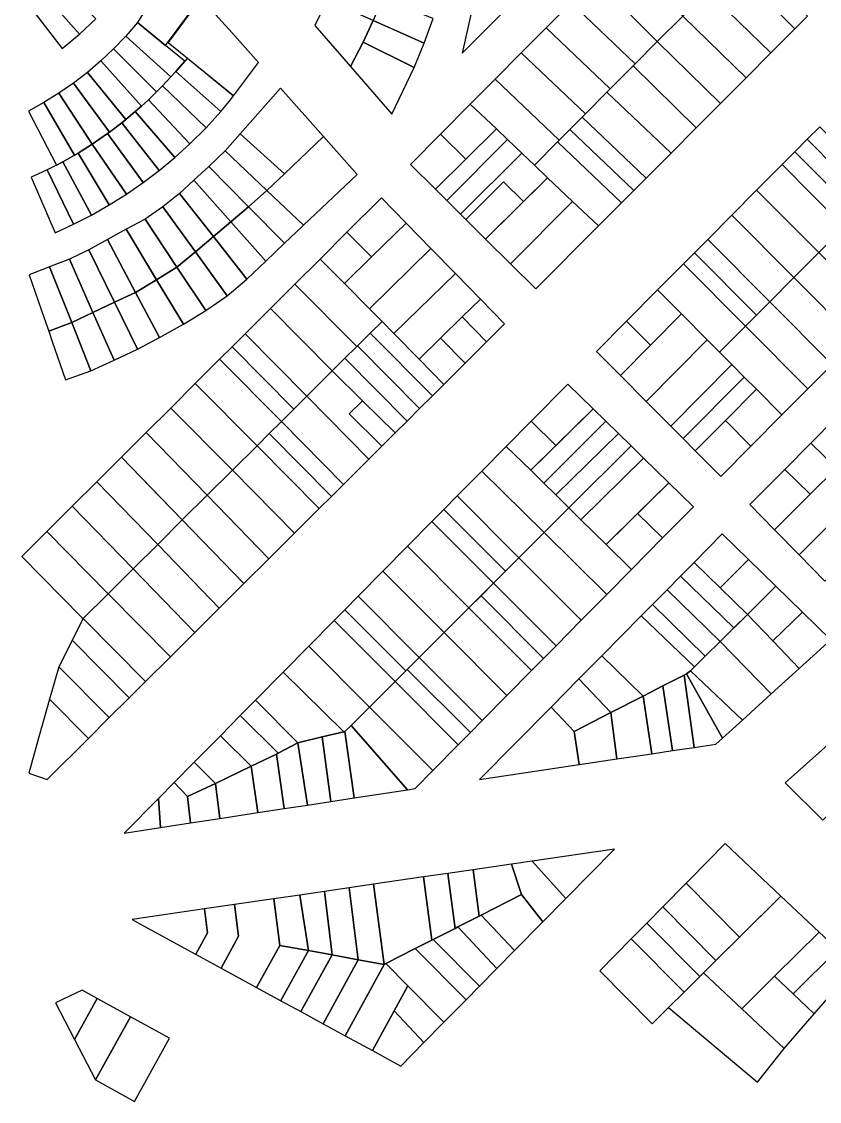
# Model space of a CAD drawing. Header units: metres. Extents: x 263639 to 269142, y 7370519 to 7372711.
# Drawn here: x 263639.7 to 263955.9, y 7370536 to 7370963.9 of the extents above; entities that cross this region are included whole.
import ezdxf

# ---------------------------------------------------------------- set-up
doc = ezdxf.new("R2010")
doc.units = ezdxf.units.M
doc.layers.add('LOTE', color=7, linetype='Continuous')

msp = doc.modelspace()

# ---------------------------------------------------------------- linework, layer by layer
at = {"layer": 'LOTE', "color": 7}
for points in [[(263814.3, 7370951.43), (263850.62, 7370987.85), (263836.13, 7371001.97), (263827.54, 7371010.34), (263827.54, 7371010.34), (263827.54, 7371010.34), (263814.3, 7370951.43)], [(263891.64, 7370956), (263901.72, 7370966.12), (263876.66, 7370990.57), (263867.03, 7370980.89), (263891.64, 7370956)], [(263946.21, 7370961.1), (263951.15, 7370966.05), (263926.23, 7370990.74), (263921.25, 7370985.74), (263946.21, 7370961.1)], [(263685.55, 7370963.51), (263696.72, 7370954.4), (263710.64, 7370973.25), (263699.36, 7370985.78), (263685.55, 7370963.51)], [(263936.62, 7370951.48), (263946.21, 7370961.1), (263921.25, 7370985.74), (263911.52, 7370975.97), (263936.62, 7370951.48)], [(263662.68, 7370958.88), (263669.14, 7370965.06), (263650.13, 7370983.52), (263645.07, 7370978.68), (263662.68, 7370958.88)], [(263882.88, 7370947.19), (263891.64, 7370956), (263867.03, 7370980.89), (263857.49, 7370971.31), (263882.88, 7370947.19)], [(263655.78, 7370953.19), (263662.68, 7370958.88), (263645.07, 7370978.68), (263644.18, 7370977.9), (263639.67, 7370974.23), (263655.78, 7370953.19)], [(263926.81, 7370941.64), (263936.62, 7370951.48), (263911.52, 7370975.97), (263901.72, 7370966.12), (263926.81, 7370941.64)], [(263705.41, 7370949.42), (263710.6, 7370945.19), (263711.14, 7370944.75), (263712.38, 7370943.74), (263713.54, 7370942.79), (263719.12, 7370938.25), (263723.72, 7370934.5), (263733.63, 7370947.74), (263721.93, 7370960.72), (263718.87, 7370964.12), (263715.47, 7370967.89), (263710.72, 7370973.17), (263697.78, 7370955.64), (263705.41, 7370949.42)], [(263775.04, 7370955.75), (263779.07, 7370964.31), (263760.8, 7370972.44), (263755.94, 7370962.3), (263769.97, 7370946.16), (263775.04, 7370955.75)], [(263802.82, 7370965.12), (263782.73, 7370973.04), (263779.07, 7370964.31), (263799.2, 7370955.36), (263802.82, 7370965.12)], [(263873, 7370937.27), (263882.01, 7370946.32), (263882.88, 7370947.19), (263857.49, 7370971.31), (263847.61, 7370961.39), (263873, 7370937.27)], [(263680.99, 7370958.2), (263698.87, 7370942.04), (263700.77, 7370944.18), (263704.36, 7370948.18), (263696.72, 7370954.4), (263685.55, 7370963.51), (263680.99, 7370958.2)], [(263799.2, 7370955.36), (263779.07, 7370964.31), (263775.04, 7370955.75), (263795.24, 7370945.71), (263799.2, 7370955.36)], [(263916.73, 7370931.52), (263926.81, 7370941.64), (263901.72, 7370966.12), (263891.64, 7370956), (263916.73, 7370931.52), (263916.73, 7370931.52)], [(263676.16, 7370953.13), (263693.19, 7370936.08), (263695.58, 7370938.51), (263698.87, 7370942.04), (263680.99, 7370958.2), (263676.16, 7370953.13)], [(263863.13, 7370927.36), (263871.67, 7370935.93), (263873, 7370937.27), (263847.61, 7370961.39), (263837.73, 7370951.47), (263863.13, 7370927.36)], [(263795.24, 7370945.71), (263775.04, 7370955.75), (263769.97, 7370946.16), (263786.47, 7370927.18), (263795.24, 7370945.71)], [(263882.01, 7370946.32), (263907, 7370921.75), (263916.73, 7370931.52), (263891.64, 7370956), (263882.88, 7370947.19), (263882.01, 7370946.32)], [(263671.09, 7370948.31), (263687.22, 7370930.41), (263689.94, 7370932.91), (263693.19, 7370936.08), (263676.16, 7370953.13), (263671.09, 7370948.31)], [(263852.79, 7370916.97), (263856.97, 7370921.17), (263861.82, 7370926.04), (263863.13, 7370927.36), (263837.73, 7370951.47), (263827.4, 7370941.09), (263852.79, 7370916.97)], [(263665.77, 7370943.76), (263680.97, 7370925.06), (263684.75, 7370928.22), (263687.22, 7370930.41), (263671.09, 7370948.31), (263665.77, 7370943.76)], [(263705.45, 7370949.38), (263700.79, 7370944.16), (263718.67, 7370928.24), (263721.96, 7370932.21), (263723.72, 7370934.5), (263705.49, 7370949.35), (263705.45, 7370949.38)], [(263871.67, 7370935.93), (263897.08, 7370911.8), (263907, 7370921.75), (263882.01, 7370946.32), (263873, 7370937.27), (263871.67, 7370935.93)], [(263660.23, 7370939.48), (263674.45, 7370920.03), (263679.35, 7370923.76), (263680.97, 7370925.06), (263665.77, 7370943.76), (263660.23, 7370939.48)], [(263718.67, 7370928.24), (263700.77, 7370944.18), (263698.87, 7370942.04), (263695.58, 7370938.51), (263712.78, 7370921.8), (263718.67, 7370928.24)], [(263827.85, 7370921.36), (263832.2, 7370917.22), (263838, 7370911.72), (263838, 7370911.72), (263842.91, 7370907.05), (263852.03, 7370916.21), (263852.79, 7370916.97), (263827.4, 7370941.09), (263817.52, 7370931.17), (263827.85, 7370921.36)], [(263654.47, 7370935.49), (263667.69, 7370915.34), (263667.69, 7370915.34), (263673.77, 7370919.53), (263674.45, 7370920.03), (263660.23, 7370939.48), (263654.47, 7370935.49)], [(263712.78, 7370921.8), (263695.58, 7370938.51), (263693.19, 7370936.08), (263689.94, 7370932.91), (263706.42, 7370915.46), (263712.78, 7370921.8)], [(263743.86, 7370903.64), (263759.36, 7370918.4), (263759.36, 7370918.4), (263742.33, 7370937.52), (263726.25, 7370919.38), (263743.86, 7370903.64)], [(263648.52, 7370931.81), (263660.69, 7370911), (263662.09, 7370911.83), (263667.69, 7370915.34), (263654.47, 7370935.49), (263648.52, 7370931.81)], [(263706.42, 7370915.46), (263689.94, 7370932.91), (263687.22, 7370930.41), (263684.75, 7370928.22), (263700.45, 7370910.07), (263706.42, 7370915.46)], [(263861.82, 7370926.04), (263887.23, 7370901.91), (263897.08, 7370911.8), (263871.67, 7370935.93), (263863.13, 7370927.36), (263861.82, 7370926.04)], [(263642.39, 7370928.43), (263653.48, 7370907.03), (263656, 7370908.37), (263660.69, 7370911), (263648.52, 7370931.81), (263642.39, 7370928.43)], [(263700.45, 7370910.07), (263684.75, 7370928.22), (263680.97, 7370925.06), (263679.35, 7370923.76), (263694.25, 7370904.94), (263700.45, 7370910.07)], [(263815.72, 7370909.38), (263827.85, 7370921.36), (263817.52, 7370931.17), (263805.71, 7370919.31), (263815.72, 7370909.38)], [(263856.97, 7370921.17), (263882.38, 7370897.04), (263887.23, 7370901.91), (263861.82, 7370926.04), (263856.97, 7370921.17)], [(263687.84, 7370900.09), (263673.77, 7370919.53), (263667.69, 7370915.34), (263681.22, 7370895.52), (263687.84, 7370900.09)], [(263694.25, 7370904.94), (263679.35, 7370923.76), (263674.45, 7370920.03), (263673.77, 7370919.53), (263687.84, 7370900.09), (263694.25, 7370904.94)], [(263808.24, 7370892.98), (263832.2, 7370917.22), (263827.85, 7370921.36), (263815.72, 7370909.38), (263803.69, 7370897.5), (263808.24, 7370892.98)], [(263852.03, 7370916.21), (263877.44, 7370892.08), (263882.38, 7370897.04), (263856.97, 7370921.17), (263852.79, 7370916.97), (263852.03, 7370916.21)], [(263951.05, 7370917.26), (263975.65, 7370892.53), (263980.64, 7370897.54), (263956.03, 7370922.27), (263951.05, 7370917.26)], [(263681.22, 7370895.52), (263667.69, 7370915.34), (263667.69, 7370915.34), (263662.09, 7370911.83), (263674.41, 7370891.24), (263681.22, 7370895.52)], [(263736.87, 7370896.99), (263743.86, 7370903.64), (263726.25, 7370919.38), (263720.34, 7370912.72), (263736.87, 7370896.99)], [(263772.73, 7370903.36), (263759.36, 7370918.4), (263743.86, 7370903.64), (263736.87, 7370896.99), (263751.36, 7370883.19), (263772.73, 7370903.36)], [(263805.71, 7370919.31), (263793.78, 7370907.33), (263803.69, 7370897.5), (263815.72, 7370909.38), (263805.71, 7370919.31)], [(263813.66, 7370887.6), (263838, 7370911.72), (263832.2, 7370917.22), (263808.24, 7370892.98), (263813.66, 7370887.6)], [(263842.91, 7370907.05), (263848.18, 7370902.05), (263858.05, 7370892.67), (263868.31, 7370882.93), (263877.44, 7370892.08), (263852.03, 7370916.21), (263842.91, 7370907.05)], [(263946.12, 7370912.3), (263970.71, 7370887.57), (263975.65, 7370892.53), (263951.05, 7370917.26), (263946.12, 7370912.3)], [(263674.41, 7370891.24), (263662.09, 7370911.83), (263660.69, 7370911), (263656, 7370908.37), (263667.42, 7370887.26), (263674.41, 7370891.24)], [(263729.65, 7370890.56), (263736.87, 7370896.99), (263736.87, 7370896.99), (263720.34, 7370912.72), (263720.34, 7370912.72), (263713.93, 7370906.55), (263729.65, 7370890.56)], [(263815.77, 7370885.51), (263830.73, 7370900.36), (263838.58, 7370892.57), (263848.18, 7370902.05), (263842.91, 7370907.05), (263838, 7370911.72), (263813.66, 7370887.6), (263815.77, 7370885.51)], [(263941.08, 7370907.23), (263965.68, 7370882.51), (263970.71, 7370887.57), (263946.12, 7370912.3), (263941.08, 7370907.23)], [(263667.42, 7370887.26), (263656, 7370908.37), (263653.48, 7370907.03), (263649.78, 7370905.17), (263660.27, 7370883.58), (263667.42, 7370887.26)], [(263931.01, 7370897.1), (263955.6, 7370872.38), (263965.68, 7370882.51), (263941.08, 7370907.23), (263931.01, 7370897.1)], [(263660.27, 7370883.58), (263649.78, 7370905.17), (263646.08, 7370903.43), (263643.42, 7370902.25), (263652.96, 7370880.23), (263660.27, 7370883.58)], [(263722.61, 7370884.57), (263729.65, 7370890.56), (263713.93, 7370906.55), (263707.98, 7370901.05), (263722.61, 7370884.57)], [(263715.72, 7370878.71), (263722.61, 7370884.57), (263707.98, 7370901.05), (263702.28, 7370895.77), (263715.72, 7370878.71)], [(263815.77, 7370885.51), (263823.58, 7370877.76), (263838.58, 7370892.57), (263830.73, 7370900.36), (263815.77, 7370885.51)], [(263833.44, 7370867.97), (263858.05, 7370892.67), (263848.18, 7370902.05), (263835.02, 7370889.06), (263823.58, 7370877.76), (263833.44, 7370867.97)], [(263708.55, 7370872.61), (263715.72, 7370878.71), (263702.28, 7370895.77), (263702.28, 7370895.77), (263695.61, 7370890.5), (263708.55, 7370872.61)], [(263751.36, 7370883.19), (263736.87, 7370896.99), (263736.87, 7370896.99), (263729.65, 7370890.56), (263743.9, 7370876.09), (263750.84, 7370882.7), (263751.36, 7370883.19)], [(263782.34, 7370894.06), (263768.64, 7370880.41), (263778.33, 7370870.63), (263792.09, 7370884.08), (263782.34, 7370894.06)], [(263921.14, 7370887.17), (263945.72, 7370862.46), (263955.6, 7370872.38), (263931.01, 7370897.1), (263921.14, 7370887.17)], [(263701.24, 7370866.59), (263701.24, 7370866.59), (263708.55, 7370872.61), (263695.61, 7370890.5), (263688.61, 7370885.67), (263688.61, 7370885.67), (263701.24, 7370866.59)], [(263743.9, 7370876.09), (263729.65, 7370890.56), (263722.61, 7370884.57), (263736.44, 7370868.98), (263743.9, 7370876.09)], [(263843.48, 7370858.01), (263868.31, 7370882.93), (263858.05, 7370892.67), (263833.44, 7370867.97), (263843.48, 7370858.01)], [(263693.2, 7370861.64), (263701.24, 7370866.59), (263688.61, 7370885.67), (263681.15, 7370881.6), (263693.2, 7370861.64)], [(263911.6, 7370877.58), (263936.18, 7370852.87), (263945.72, 7370862.46), (263921.14, 7370887.17), (263911.6, 7370877.58)], [(263684.84, 7370856.58), (263684.84, 7370856.58), (263693.2, 7370861.64), (263681.15, 7370881.6), (263673.73, 7370877.54), (263684.84, 7370856.58)], [(263736.44, 7370868.98), (263722.61, 7370884.57), (263715.72, 7370878.71), (263728.98, 7370861.88), (263736.44, 7370868.98)], [(263777.54, 7370850.15), (263801.94, 7370873.99), (263792.09, 7370884.08), (263778.33, 7370870.63), (263767.62, 7370860.16), (263777.54, 7370850.15)], [(263990.38, 7370857.68), (263965.68, 7370882.51), (263955.6, 7370872.38), (263980.3, 7370847.55), (263990.38, 7370857.68)], [(263676.49, 7370852.67), (263684.84, 7370856.58), (263673.73, 7370877.54), (263666.29, 7370873.48), (263676.49, 7370852.67)], [(263728.98, 7370861.88), (263715.72, 7370878.71), (263708.55, 7370872.61), (263721.15, 7370855.2), (263721.15, 7370855.2), (263728.98, 7370861.88)], [(263767.62, 7370860.16), (263778.33, 7370870.63), (263768.64, 7370880.41), (263758.03, 7370869.83), (263767.62, 7370860.16)], [(263906.34, 7370872.28), (263930.91, 7370847.58), (263936.18, 7370852.87), (263911.6, 7370877.58), (263906.34, 7370872.28)], [(263666.29, 7370873.48), (263658.65, 7370869.76), (263658.65, 7370869.76), (263667.97, 7370848.67), (263676.49, 7370852.67), (263666.29, 7370873.48)], [(263721.15, 7370855.2), (263708.55, 7370872.61), (263701.24, 7370866.59), (263701.24, 7370866.59), (263712.63, 7370849.4), (263721.15, 7370855.2)], [(263782.54, 7370845.11), (263787.26, 7370840.3), (263811.61, 7370864.09), (263801.94, 7370873.99), (263777.54, 7370850.15), (263782.54, 7370845.11)], [(263650.79, 7370866.68), (263659.53, 7370844.72), (263667.97, 7370848.67), (263658.65, 7370869.76), (263650.79, 7370866.68)], [(263758.03, 7370869.83), (263747.98, 7370859.82), (263772.48, 7370835.1), (263772.76, 7370835.39), (263777.84, 7370840.43), (263782.54, 7370845.11), (263777.54, 7370850.15), (263767.62, 7370860.16), (263758.03, 7370869.83)], [(263902.01, 7370867.92), (263926.58, 7370843.22), (263930.91, 7370847.58), (263906.34, 7370872.28), (263902.01, 7370867.92)], [(263980.3, 7370847.55), (263955.6, 7370872.38), (263945.72, 7370862.46), (263970.43, 7370837.63), (263980.3, 7370847.55)], [(263642.64, 7370863.61), (263648.61, 7370846.41), (263650.42, 7370841.19), (263659.53, 7370844.72), (263650.79, 7370866.68), (263642.64, 7370863.61)], [(263712.63, 7370849.4), (263701.24, 7370866.59), (263693.2, 7370861.64), (263703.82, 7370844.07), (263712.63, 7370849.4)], [(263821.5, 7370853.96), (263811.61, 7370864.09), (263787.26, 7370840.3), (263797.19, 7370830.2), (263805.71, 7370838.52), (263814.29, 7370846.91), (263821.5, 7370853.96)], [(263891.74, 7370857.59), (263901.23, 7370848.05), (263911.45, 7370837.77), (263916.3, 7370832.9), (263926.58, 7370843.22), (263902.01, 7370867.92), (263891.74, 7370857.59)], [(263703.82, 7370844.07), (263693.2, 7370861.64), (263684.84, 7370856.58), (263684.84, 7370856.58), (263694.31, 7370838.7), (263703.82, 7370844.07)], [(263767.84, 7370830.49), (263772.48, 7370835.1), (263747.98, 7370859.82), (263738.32, 7370850.19), (263762.8, 7370825.48), (263767.84, 7370830.49)], [(263970.43, 7370837.63), (263945.72, 7370862.46), (263936.18, 7370852.87), (263960.88, 7370828.04), (263970.43, 7370837.63)], [(263694.31, 7370838.7), (263684.84, 7370856.58), (263676.49, 7370852.67), (263685.6, 7370834.1), (263685.6, 7370834.1), (263694.31, 7370838.7)], [(263879.46, 7370845.24), (263888.95, 7370835.7), (263901.23, 7370848.05), (263891.74, 7370857.59), (263879.46, 7370845.24)], [(263685.6, 7370834.1), (263676.49, 7370852.67), (263667.97, 7370848.67), (263676.31, 7370829.78), (263685.6, 7370834.1)], [(263831.12, 7370844.11), (263821.5, 7370853.96), (263814.29, 7370846.91), (263814.29, 7370846.91), (263824, 7370837.03), (263831.12, 7370844.11)], [(263960.88, 7370828.04), (263936.18, 7370852.87), (263930.91, 7370847.58), (263926.58, 7370843.22), (263951.28, 7370818.39), (263960.88, 7370828.04)], [(263676.31, 7370829.78), (263667.97, 7370848.67), (263659.53, 7370844.72), (263667.17, 7370825.54), (263676.31, 7370829.78)], [(263762.8, 7370825.48), (263738.32, 7370850.19), (263728.23, 7370840.13), (263752.7, 7370815.44), (263762.8, 7370825.48)], [(263815.5, 7370828.56), (263824, 7370837.03), (263814.29, 7370846.91), (263805.71, 7370838.52), (263815.5, 7370828.56)], [(263887.21, 7370813.41), (263911.45, 7370837.77), (263901.23, 7370848.05), (263888.95, 7370835.7), (263876.99, 7370823.69), (263887.21, 7370813.41)], [(263667.17, 7370825.54), (263659.53, 7370844.72), (263650.42, 7370841.19), (263651.84, 7370837.1), (263657.08, 7370821.99), (263667.17, 7370825.54)], [(263807.06, 7370820.15), (263797.19, 7370830.2), (263787.26, 7370840.3), (263782.54, 7370845.11), (263777.84, 7370840.43), (263802.47, 7370815.58), (263807.06, 7370820.15)], [(263876.99, 7370823.69), (263888.95, 7370835.7), (263879.46, 7370845.24), (263867.51, 7370833.22), (263876.99, 7370823.69)], [(263951.28, 7370818.39), (263926.58, 7370843.22), (263916.3, 7370832.9), (263921.21, 7370827.97), (263926.1, 7370823.04), (263930.91, 7370818.21), (263941, 7370808.07), (263951.28, 7370818.39)], [(263752.7, 7370815.44), (263728.23, 7370840.13), (263723.15, 7370835.08), (263747.62, 7370810.39), (263752.7, 7370815.44)], [(263802.47, 7370815.58), (263777.84, 7370840.43), (263772.76, 7370835.39), (263797.4, 7370810.53), (263802.47, 7370815.58)], [(263815.5, 7370828.56), (263805.75, 7370838.48), (263805.71, 7370838.52), (263797.19, 7370830.2), (263807.06, 7370820.15), (263815.5, 7370828.56)], [(263747.62, 7370810.39), (263723.15, 7370835.08), (263718.17, 7370830.11), (263742.63, 7370805.43), (263747.62, 7370810.39)], [(263797.4, 7370810.53), (263772.76, 7370835.39), (263772.48, 7370835.1), (263767.84, 7370830.49), (263792.48, 7370805.63), (263797.4, 7370810.53)], [(263896.96, 7370803.61), (263921.21, 7370827.97), (263916.3, 7370832.9), (263911.45, 7370837.77), (263887.21, 7370813.41), (263896.96, 7370803.61)], [(263737.82, 7370800.65), (263742.63, 7370805.43), (263718.17, 7370830.11), (263708.53, 7370820.5), (263732.98, 7370795.84), (263737.82, 7370800.65)], [(263792.48, 7370805.63), (263767.84, 7370830.49), (263762.8, 7370825.48), (263774.78, 7370813.67), (263787.73, 7370800.9), (263792.48, 7370805.63)], [(263782.47, 7370795.67), (263769.53, 7370808.43), (263774.78, 7370813.67), (263762.8, 7370825.48), (263752.7, 7370815.44), (263777.34, 7370790.56), (263782.47, 7370795.67)], [(263901.86, 7370798.68), (263926.1, 7370823.04), (263921.21, 7370827.97), (263896.96, 7370803.61), (263901.86, 7370798.68)], [(263906.67, 7370793.85), (263918.63, 7370805.87), (263930.91, 7370818.21), (263926.1, 7370823.04), (263901.86, 7370798.68), (263906.67, 7370793.85)], [(263732.98, 7370795.84), (263708.53, 7370820.5), (263698.76, 7370810.77), (263723.2, 7370786.12), (263732.98, 7370795.84)], [(263841.62, 7370805.56), (263851.44, 7370795.91), (263866.23, 7370810.43), (263856.15, 7370820.27), (263856.15, 7370820.27), (263841.62, 7370805.56)], [(263941, 7370808.07), (263930.91, 7370818.21), (263918.63, 7370805.87), (263928.72, 7370795.72), (263941, 7370808.07)], [(263777.34, 7370790.56), (263752.7, 7370815.44), (263747.62, 7370810.39), (263742.63, 7370805.43), (263767.28, 7370780.54), (263777.34, 7370790.56)], [(263787.73, 7370800.9), (263774.78, 7370813.67), (263769.53, 7370808.43), (263782.47, 7370795.67), (263787.73, 7370800.9)], [(263723.2, 7370786.12), (263698.76, 7370810.77), (263689.09, 7370801.13), (263713.24, 7370776.21), (263723.2, 7370786.12)], [(263866.23, 7370810.43), (263854.15, 7370798.57), (263841.45, 7370786.1), (263846.64, 7370781), (263871.22, 7370805.56), (263866.23, 7370810.43)], [(263767.28, 7370780.54), (263742.63, 7370805.43), (263737.82, 7370800.65), (263762.48, 7370775.75), (263767.28, 7370780.54)], [(263841.62, 7370805.56), (263841.62, 7370805.56), (263831.78, 7370795.6), (263841.45, 7370786.1), (263841.45, 7370786.1), (263851.44, 7370795.91), (263841.62, 7370805.56)], [(263871.22, 7370805.56), (263846.64, 7370781), (263851.4, 7370776.32), (263876.22, 7370800.68), (263871.22, 7370805.56)], [(263928.72, 7370795.72), (263918.63, 7370805.87), (263906.67, 7370793.85), (263916.76, 7370783.7), (263928.72, 7370795.72)], [(263952.5, 7370796.85), (263962.66, 7370786.99), (263972.65, 7370777.29), (263976.76, 7370772.23), (263987.16, 7370782.59), (263962.29, 7370806.71), (263952.5, 7370796.85)], [(263689.09, 7370801.13), (263679.24, 7370791.31), (263703.37, 7370766.41), (263713.24, 7370776.21), (263689.09, 7370801.13)], [(263762.48, 7370775.75), (263737.82, 7370800.65), (263732.98, 7370795.84), (263757.65, 7370770.94), (263762.48, 7370775.75)], [(263876.22, 7370800.68), (263851.4, 7370776.32), (263856.61, 7370771.2), (263881.23, 7370795.79), (263876.22, 7370800.68)], [(263757.65, 7370770.94), (263732.98, 7370795.84), (263723.2, 7370786.12), (263747.88, 7370761.22), (263757.65, 7370770.94)], [(263846.79, 7370761.4), (263856.61, 7370771.2), (263851.4, 7370776.32), (263846.64, 7370781), (263841.45, 7370786.1), (263831.78, 7370795.6), (263822.03, 7370785.73), (263846.79, 7370761.4)], [(263881.23, 7370795.79), (263856.61, 7370771.2), (263861.36, 7370766.54), (263886.2, 7370790.93), (263881.23, 7370795.79)], [(263942.13, 7370786.41), (263952.24, 7370776.61), (263962.66, 7370786.99), (263952.5, 7370796.85), (263942.13, 7370786.41)], [(263693.61, 7370756.7), (263703.37, 7370766.41), (263698.89, 7370771.03), (263694.37, 7370775.7), (263679.24, 7370791.31), (263669.48, 7370781.59), (263693.61, 7370756.7)], [(263886.2, 7370790.93), (263861.36, 7370766.54), (263871.34, 7370756.74), (263896.21, 7370781.16), (263886.2, 7370790.93)], [(263947.87, 7370752.61), (263960.13, 7370764.83), (263966.38, 7370771.04), (263972.65, 7370777.29), (263962.66, 7370786.99), (263952.24, 7370776.61), (263938.12, 7370762.56), (263947.87, 7370752.61)], [(263747.88, 7370761.22), (263723.2, 7370786.12), (263713.24, 7370776.21), (263737.65, 7370751.02), (263747.88, 7370761.22)], [(263836.81, 7370751.42), (263846.79, 7370761.4), (263822.03, 7370785.73), (263812.35, 7370775.94), (263836.81, 7370751.42)], [(263938.12, 7370762.56), (263952.24, 7370776.61), (263942.13, 7370786.41), (263928.35, 7370772.54), (263938.12, 7370762.56)], [(263669.48, 7370781.59), (263659.73, 7370771.88), (263683.84, 7370747), (263693.61, 7370756.7), (263669.48, 7370781.59)], [(263883.83, 7370769), (263893.72, 7370759.28), (263905.94, 7370771.66), (263901.08, 7370776.41), (263896.21, 7370781.16), (263883.83, 7370769)], [(263737.65, 7370751.02), (263713.24, 7370776.21), (263703.37, 7370766.41), (263727.79, 7370741.21), (263737.65, 7370751.02)], [(263831.46, 7370746.08), (263836.81, 7370751.42), (263812.35, 7370775.94), (263807.04, 7370770.56), (263831.46, 7370746.08)], [(263659.73, 7370771.88), (263649.63, 7370761.81), (263674, 7370737.21), (263683.84, 7370747), (263659.73, 7370771.88)], [(263826.71, 7370741.34), (263831.46, 7370746.08), (263807.04, 7370770.56), (263802.32, 7370765.79), (263826.71, 7370741.34)], [(263856.61, 7370771.2), (263846.79, 7370761.4), (263871.68, 7370736.95), (263881.43, 7370746.83), (263871.34, 7370756.74), (263861.36, 7370766.54), (263856.61, 7370771.2)], [(263727.79, 7370741.21), (263703.37, 7370766.41), (263693.61, 7370756.7), (263718.03, 7370731.49), (263727.79, 7370741.21)], [(263816.98, 7370731.62), (263826.71, 7370741.34), (263802.32, 7370765.79), (263792.65, 7370756), (263816.98, 7370731.62)], [(263871.34, 7370756.74), (263881.43, 7370746.83), (263893.72, 7370759.28), (263883.83, 7370769), (263871.34, 7370756.74)], [(263674, 7370737.21), (263649.63, 7370761.81), (263639.71, 7370751.92), (263663.6, 7370727.8), (263664.06, 7370727.33), (263674, 7370737.21)], [(263871.68, 7370736.95), (263846.79, 7370761.4), (263836.81, 7370751.42), (263861.51, 7370726.66), (263871.68, 7370736.95)], [(263958.09, 7370742.17), (263969.95, 7370752.79), (263960.13, 7370764.83), (263947.87, 7370752.61), (263958.09, 7370742.17)], [(263906.2, 7370749.6), (263916.51, 7370739.53), (263927.77, 7370750.82), (263917.41, 7370760.94), (263906.2, 7370749.6)], [(263718.03, 7370731.49), (263693.61, 7370756.7), (263683.84, 7370747), (263708.28, 7370721.78), (263718.03, 7370731.49)], [(263807.14, 7370721.79), (263816.98, 7370731.62), (263792.65, 7370756), (263782.88, 7370746.11), (263807.14, 7370721.79)], [(263861.51, 7370726.66), (263836.81, 7370751.42), (263831.46, 7370746.08), (263826.71, 7370741.34), (263851.49, 7370716.51), (263861.51, 7370726.66)], [(263900.82, 7370744.16), (263921.93, 7370723.62), (263927.33, 7370728.97), (263927.33, 7370728.97), (263916.51, 7370739.53), (263906.2, 7370749.6), (263900.82, 7370744.16)], [(263927.77, 7370750.82), (263916.51, 7370739.53), (263927.33, 7370728.97), (263938.65, 7370740.2), (263927.77, 7370750.82)], [(263698.71, 7370712.25), (263708.28, 7370721.78), (263683.84, 7370747), (263674, 7370737.21), (263698.71, 7370712.25)], [(263797.28, 7370711.95), (263807.14, 7370721.79), (263782.88, 7370746.11), (263773.09, 7370736.2), (263797.28, 7370711.95)], [(263916.53, 7370718.27), (263921.93, 7370723.62), (263900.82, 7370744.16), (263895.51, 7370738.79), (263916.53, 7370718.27)], [(263826.71, 7370741.34), (263821.76, 7370736.4), (263846.57, 7370711.53), (263846.66, 7370711.61), (263851.49, 7370716.51), (263826.71, 7370741.34)], [(263938.65, 7370740.2), (263927.33, 7370728.97), (263927.33, 7370728.97), (263937.38, 7370718.47), (263949.19, 7370729.92), (263938.65, 7370740.2)], [(263688.79, 7370702.36), (263698.71, 7370712.25), (263674, 7370737.21), (263664.06, 7370727.33), (263688.79, 7370702.36)], [(263791.96, 7370706.63), (263792.54, 7370707.21), (263797.28, 7370711.95), (263773.09, 7370736.2), (263767.8, 7370730.85), (263791.96, 7370706.63)], [(263821.76, 7370736.4), (263816.98, 7370731.62), (263841.82, 7370706.72), (263846.57, 7370711.53), (263821.76, 7370736.4)], [(263889.71, 7370732.92), (263910.67, 7370712.46), (263916.53, 7370718.27), (263895.51, 7370738.79), (263889.71, 7370732.92)], [(263841.82, 7370706.72), (263816.98, 7370731.62), (263807.14, 7370721.79), (263832.05, 7370696.82), (263841.82, 7370706.72)], [(263885.23, 7370728.38), (263906.42, 7370708.25), (263910.67, 7370712.46), (263889.71, 7370732.92), (263885.23, 7370728.38)], [(263664.06, 7370727.33), (263659.76, 7370718.77), (263682.36, 7370695.96), (263688.79, 7370702.36), (263664.06, 7370727.33)], [(263787.69, 7370702.37), (263791.96, 7370706.63), (263767.8, 7370730.85), (263763.56, 7370726.56), (263787.69, 7370702.37)], [(263869.66, 7370712.62), (263886.01, 7370696.64), (263886.01, 7370696.64), (263893.82, 7370700.64), (263902.25, 7370704.96), (263903.21, 7370705.45), (263904.84, 7370706.68), (263904.84, 7370706.68), (263906.42, 7370708.25), (263885.23, 7370728.38), (263869.66, 7370712.62)], [(263947.83, 7370707.53), (263937.38, 7370718.47), (263927.33, 7370728.97), (263916.53, 7370718.27), (263936.8, 7370697.52), (263947.83, 7370707.53)], [(263960.42, 7370718.95), (263949.19, 7370729.92), (263937.38, 7370718.47), (263947.83, 7370707.53), (263960.42, 7370718.95)], [(263777.56, 7370692.25), (263787.69, 7370702.37), (263763.56, 7370726.56), (263753.5, 7370716.37), (263777.56, 7370692.25)], [(263654.47, 7370708.25), (263674.44, 7370688.08), (263682.36, 7370695.96), (263659.76, 7370718.77), (263654.92, 7370709.15), (263654.47, 7370708.25)], [(263832.05, 7370696.82), (263807.14, 7370721.79), (263797.28, 7370711.95), (263822.27, 7370686.91), (263832.05, 7370696.82)], [(263767.75, 7370682.6), (263767.75, 7370682.6), (263770.26, 7370684.96), (263777.56, 7370692.25), (263753.5, 7370716.37), (263743.4, 7370706.16), (263767.43, 7370682.52), (263767.75, 7370682.6)], [(263936.8, 7370697.52), (263916.53, 7370718.27), (263910.67, 7370712.46), (263906.42, 7370708.25), (263904.84, 7370706.68), (263925.36, 7370687.14), (263936.8, 7370697.52)], [(263822.27, 7370686.91), (263797.28, 7370711.95), (263792.54, 7370707.21), (263817.56, 7370682.14), (263822.27, 7370686.91)], [(263860.55, 7370703.41), (263873.25, 7370690.09), (263873.25, 7370690.09), (263886.01, 7370696.64), (263886.01, 7370696.64), (263869.66, 7370712.62), (263860.55, 7370703.41)], [(263654.47, 7370708.25), (263650.74, 7370695.43), (263666.17, 7370679.84), (263674.44, 7370688.08), (263654.47, 7370708.25)], [(263758.81, 7370680.48), (263767.43, 7370682.52), (263743.4, 7370706.16), (263732.41, 7370695.03), (263749.14, 7370678.13), (263749.14, 7370678.13), (263758.81, 7370680.48)], [(263817.56, 7370682.14), (263792.54, 7370707.21), (263791.96, 7370706.63), (263787.69, 7370702.37), (263812.74, 7370677.27), (263817.56, 7370682.14)], [(263925.36, 7370687.14), (263904.84, 7370706.68), (263904.84, 7370706.68), (263903.21, 7370705.45), (263917.46, 7370679.97), (263925.36, 7370687.14)], [(263812.74, 7370677.27), (263787.69, 7370702.37), (263777.56, 7370692.25), (263802.68, 7370667.08), (263812.74, 7370677.27)], [(263849.56, 7370692.29), (263858.74, 7370682.66), (263873.25, 7370690.09), (263860.55, 7370703.41), (263849.56, 7370692.29)], [(263906.19, 7370676.3), (263902.25, 7370704.96), (263893.82, 7370700.64), (263897.71, 7370675.04), (263906.19, 7370676.3)], [(263914.84, 7370677.6), (263917.46, 7370679.97), (263903.21, 7370705.45), (263902.25, 7370704.96), (263906.19, 7370676.3), (263914.84, 7370677.6)], [(263990.72, 7370705.26), (263942.3, 7370662.23), (263957.26, 7370647.49), (264002.54, 7370690.65), (263990.72, 7370705.26)], [(263897.71, 7370675.04), (263893.82, 7370700.64), (263886.01, 7370696.64), (263889.48, 7370673.81), (263897.71, 7370675.04)], [(263650.74, 7370695.43), (263649.82, 7370692.16), (263646.41, 7370679.92), (263642.53, 7370666.02), (263649.82, 7370663.56), (263666.17, 7370679.84), (263650.74, 7370695.43)], [(263749.14, 7370678.13), (263732.41, 7370695.03), (263726.33, 7370688.88), (263741.41, 7370674.04), (263749.14, 7370678.13)], [(263889.48, 7370673.81), (263886.01, 7370696.64), (263873.25, 7370690.09), (263873.25, 7370690.09), (263875.62, 7370671.73), (263889.48, 7370673.81)], [(263740.66, 7370673.66), (263741.41, 7370674.04), (263726.33, 7370688.88), (263718.45, 7370680.9), (263730.7, 7370668.85), (263740.66, 7370673.66)], [(263795.65, 7370659.95), (263802.68, 7370667.08), (263777.56, 7370692.25), (263770.26, 7370684.96), (263792.68, 7370659.5), (263795.65, 7370659.95)], [(263860.64, 7370669.49), (263858.74, 7370682.66), (263849.56, 7370692.29), (263821.2, 7370663.59), (263860.64, 7370669.49)], [(263875.62, 7370671.73), (263873.25, 7370690.09), (263873.25, 7370690.09), (263858.74, 7370682.66), (263860.64, 7370669.49), (263875.62, 7370671.73)], [(263792.68, 7370659.5), (263770.26, 7370684.96), (263767.75, 7370682.6), (263767.75, 7370682.6), (263771.49, 7370656.27), (263792.68, 7370659.5)], [(263718.45, 7370680.9), (263708.11, 7370670.44), (263716.51, 7370662), (263730.7, 7370668.85), (263718.45, 7370680.9)], [(263762.18, 7370654.85), (263758.81, 7370680.48), (263749.14, 7370678.13), (263749.14, 7370678.13), (263752.96, 7370653.44), (263762.18, 7370654.85)], [(263771.49, 7370656.27), (263767.75, 7370682.6), (263767.43, 7370682.52), (263758.81, 7370680.48), (263762.18, 7370654.85), (263771.49, 7370656.27)], [(263752.96, 7370653.44), (263749.14, 7370678.13), (263741.41, 7370674.04), (263740.66, 7370673.66), (263740.66, 7370673.66), (263743.74, 7370652.04), (263752.96, 7370653.44)], [(263743.74, 7370652.04), (263740.66, 7370673.66), (263730.7, 7370668.85), (263733.32, 7370650.45), (263743.74, 7370652.04)], [(263705.45, 7370656.8), (263716.51, 7370662), (263708.11, 7370670.44), (263700.11, 7370662.34), (263705.45, 7370656.8)], [(263733.32, 7370650.45), (263730.7, 7370668.85), (263716.51, 7370662), (263718.28, 7370648.15), (263733.32, 7370650.45)], [(263706.59, 7370646.37), (263705.45, 7370656.8), (263700.11, 7370662.34), (263693.9, 7370656.06), (263694.73, 7370644.56), (263706.59, 7370646.37)], [(263718.28, 7370648.15), (263716.51, 7370662), (263705.45, 7370656.8), (263706.59, 7370646.37), (263718.28, 7370648.15)], [(263694.73, 7370644.56), (263693.9, 7370656.06), (263680.38, 7370642.37), (263694.73, 7370644.56)], [(263903.09, 7370622.52), (263924.23, 7370601.14), (263940.6, 7370617.4), (263918.54, 7370638.18), (263904.3, 7370623.72), (263903.09, 7370622.52)], [(263874.62, 7370635.99), (263842.07, 7370631.24), (263855.35, 7370616.43), (263874.62, 7370635.99)], [(263837.82, 7370617.98), (263833.83, 7370630.04), (263818.69, 7370627.83), (263821.09, 7370609.47), (263821.77, 7370609.82), (263837.82, 7370617.98)], [(263855.35, 7370616.43), (263842.07, 7370631.24), (263833.83, 7370630.04), (263837.82, 7370617.98), (263846.28, 7370607.23), (263855.35, 7370616.43)], [(263802.3, 7370599.91), (263799.02, 7370624.96), (263779.19, 7370622.06), (263783.4, 7370590.3), (263784.03, 7370590.62), (263795.73, 7370596.57), (263802.3, 7370599.91)], [(263811.47, 7370604.58), (263808.63, 7370626.36), (263799.02, 7370624.96), (263802.3, 7370599.91), (263802.81, 7370600.17), (263811.47, 7370604.58)], [(263821.09, 7370609.47), (263818.69, 7370627.83), (263808.63, 7370626.36), (263811.47, 7370604.58), (263812.57, 7370605.14), (263821.09, 7370609.47)], [(263769.46, 7370620.64), (263759.7, 7370619.22), (263762.79, 7370594.06), (263773.11, 7370592.18), (263769.46, 7370620.64)], [(263779.19, 7370622.06), (263769.46, 7370620.64), (263773.11, 7370592.18), (263783.4, 7370590.3), (263779.19, 7370622.06)], [(263893.84, 7370613.1), (263903.1, 7370622.51), (263924.23, 7370601.14), (263914.86, 7370591.85), (263893.84, 7370613.1)], [(263742.08, 7370597.83), (263739.61, 7370616.29), (263724.03, 7370614.01), (263725.7, 7370601.52), (263718.79, 7370588.81), (263732.81, 7370581.17), (263742.08, 7370597.83)], [(263753.45, 7370595.76), (263749.99, 7370617.8), (263739.61, 7370616.29), (263742.08, 7370597.83), (263753.45, 7370595.76)], [(263759.7, 7370619.22), (263749.99, 7370617.8), (263753.45, 7370595.76), (263762.79, 7370594.06), (263759.7, 7370619.22)], [(263846.28, 7370607.23), (263837.82, 7370617.98), (263821.77, 7370609.82), (263835.02, 7370595.8), (263846.28, 7370607.23)], [(263925.44, 7370602.34), (263914.86, 7370591.85), (263914.86, 7370591.85), (263909.99, 7370587.01), (263925.11, 7370572.76), (263938.07, 7370585.62), (263955.74, 7370603.14), (263940.6, 7370617.4), (263940.6, 7370617.4), (263925.44, 7370602.34)], [(263712.16, 7370612.28), (263683.46, 7370608.09), (263688.02, 7370605.59), (263708.66, 7370594.33), (263708.67, 7370594.35), (263713.33, 7370602.75), (263712.16, 7370612.28), (263712.16, 7370612.28)], [(263725.7, 7370601.52), (263724.03, 7370614.01), (263712.16, 7370612.28), (263713.33, 7370602.75), (263708.67, 7370594.35), (263708.66, 7370594.33), (263718.79, 7370588.81), (263725.7, 7370601.52)], [(263887.52, 7370606.69), (263908.48, 7370585.51), (263909.99, 7370587.01), (263914.86, 7370591.85), (263893.84, 7370613.1), (263887.52, 7370606.69)], [(263821.77, 7370609.82), (263821.09, 7370609.47), (263812.57, 7370605.14), (263828.06, 7370588.74), (263835.02, 7370595.8), (263821.77, 7370609.82)], [(263812.57, 7370605.14), (263811.47, 7370604.58), (263802.81, 7370600.17), (263821.13, 7370581.71), (263828.06, 7370588.74), (263812.57, 7370605.14)], [(263881.34, 7370600.42), (263902.23, 7370579.31), (263908.48, 7370585.51), (263887.52, 7370606.69), (263881.34, 7370600.42)], [(263955.74, 7370603.14), (263938.07, 7370585.62), (263945.47, 7370578.65), (263963.13, 7370596.17), (263955.74, 7370603.14)], [(263802.81, 7370600.17), (263802.3, 7370599.91), (263795.73, 7370596.57), (263815.82, 7370576.33), (263821.13, 7370581.71), (263802.81, 7370600.17)], [(263868.85, 7370587.74), (263889.6, 7370566.77), (263896.07, 7370573.2), (263902.23, 7370579.31), (263881.34, 7370600.42), (263868.85, 7370587.74)], [(263742.45, 7370575.98), (263753.45, 7370595.76), (263742.08, 7370597.83), (263732.81, 7370581.17), (263742.42, 7370575.93), (263742.45, 7370575.98)], [(263762.79, 7370594.06), (263753.45, 7370595.76), (263742.45, 7370575.98), (263742.42, 7370575.93), (263750.31, 7370571.63), (263762.79, 7370594.06)], [(263795.73, 7370596.57), (263784.03, 7370590.62), (263792.77, 7370581.81), (263807.05, 7370567.42), (263815.82, 7370576.33), (263795.73, 7370596.57)], [(263970.2, 7370589.51), (263963.13, 7370596.17), (263945.47, 7370578.65), (263953.86, 7370570.75), (263970.2, 7370589.51)], [(263762.79, 7370594.06), (263750.31, 7370571.63), (263759.22, 7370566.78), (263773.11, 7370592.18), (263762.79, 7370594.06)], [(263783.4, 7370590.3), (263773.11, 7370592.18), (263759.22, 7370566.78), (263767.89, 7370562.05), (263783.4, 7370590.3)], [(263784.03, 7370590.62), (263783.4, 7370590.3), (263767.89, 7370562.05), (263778.69, 7370556.16), (263787.35, 7370571.92), (263792.77, 7370581.81), (263784.03, 7370590.62)], [(263908.48, 7370585.51), (263902.23, 7370579.31), (263896.07, 7370573.2), (263931.34, 7370543.62), (263941.86, 7370556.98), (263941.86, 7370556.98), (263925.11, 7370572.76), (263909.99, 7370587.01), (263908.48, 7370585.51)], [(263792.77, 7370581.81), (263787.35, 7370571.92), (263799.07, 7370559.33), (263807.05, 7370567.42), (263792.77, 7370581.81)], [(263953.86, 7370570.75), (263945.47, 7370578.65), (263938.07, 7370585.62), (263925.11, 7370572.76), (263941.86, 7370556.98), (263953.86, 7370570.75)], [(263663.64, 7370580.06), (263653.13, 7370575.08), (263660.68, 7370560.52), (263669.63, 7370576.77), (263663.64, 7370580.06)], [(263669.63, 7370576.77), (263660.68, 7370560.52), (263668.98, 7370544.5), (263682.79, 7370569.56), (263669.63, 7370576.77)], [(263698.27, 7370561.08), (263682.79, 7370569.56), (263668.98, 7370544.5), (263684.47, 7370536.01), (263698.27, 7370561.08)], [(263787.35, 7370571.92), (263778.69, 7370556.16), (263789.92, 7370550.04), (263799.07, 7370559.33), (263787.35, 7370571.92)]]:
    msp.add_lwpolyline(points, close=True, dxfattribs=at)

doc.saveas('drawing.dxf')
